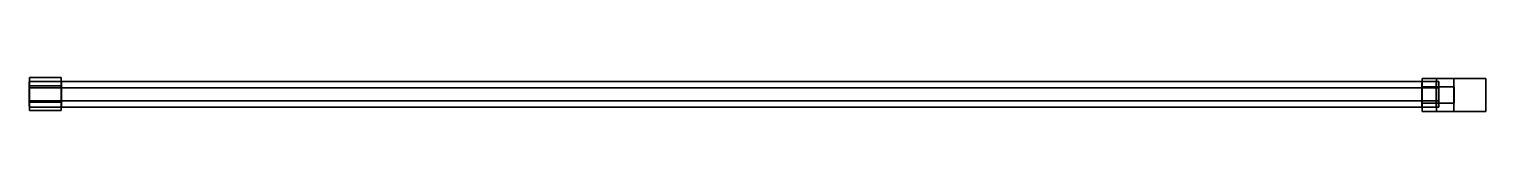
# Model space of a CAD drawing. Extents: x -457 to 0, y 0 to 11.
import ezdxf

# ---------------------------------------------------------------- set-up
doc = ezdxf.new("R2010")
doc.units = 0
doc.layers.get('0').update_dxf_attribs({"linetype": 'CONTINUOUS'})

# ---------------------------------------------------------------- blocks, each defined once
blk = doc.blocks.new('P1')
for p, q in [((2062, 2041.88, -160.61), (2062, 2041.88, -151.68)), ((2062, 2041.88, -151.68), (2062, 2031.57, -151.68)), ((2062, 2031.57, -160.61), (2062, 2041.88, -160.61)), ((2062, 2041.88, -151.68), (2072, 2041.88, -151.68)), ((2062, 2041.88, -160.61), (2072, 2041.88, -160.61)), ((2072, 2041.88, -160.61), (2072, 2041.88, -151.68)), ((2072, 2041.88, -151.68), (2072, 2031.57, -151.68)), ((2072, 2031.57, -160.61), (2072, 2041.88, -160.61)), ((2062, 2031.57, -160.61), (2062, 2031.57, -151.68)), ((2062, 2031.57, -160.61), (2072, 2031.57, -160.61)), ((2062, 2031.57, -151.68), (2072, 2031.57, -151.68)), ((2072, 2031.57, -151.68), (2072, 2031.57, -160.61))]:
    blk.add_line(p, q)
blk = doc.blocks.new('PP')
at = {"extrusion": (0.015263, 0, -0.999884)}
for p, q in [((2061.93, 2039.3, -151.68), (2051.93, 2039.3, -151.68)), ((2052, 2041.88, -156.14), (2062, 2041.88, -156.14)), ((2062.07, 2039.3, -160.61), (2052.07, 2039.3, -160.61))]:
    blk.add_line(p, q, dxfattribs=at)
for p, q in [((2051.93, 2039.3, -151.68), (2061.93, 2039.3, -151.68)), ((2061.93, 2039.3, -151.68), (2051.93, 2039.3, -151.68)), ((2052, 2041.88, -156.14), (2062, 2041.88, -156.14)), ((2062, 2041.88, -156.14), (2052, 2041.88, -156.14)), ((2052, 2041.88, -156.14), (2052.07, 2039.3, -160.61)), ((2052.07, 2039.3, -160.61), (2062.07, 2039.3, -160.61)), ((2062.07, 2039.3, -160.61), (2062, 2041.88, -156.14)), ((2051.93, 2034.15, -151.68), (2061.93, 2034.15, -151.68)), ((2051.93, 2034.15, -151.68), (2061.93, 2034.15, -151.68)), ((2052.07, 2034.15, -160.61), (2062.07, 2034.15, -160.61)), ((2062.07, 2034.15, -160.61), (2052.07, 2034.15, -160.61)), ((2052, 2031.57, -156.14), (2062, 2031.57, -156.14)), ((2052, 2031.57, -156.14), (2062, 2031.57, -156.14))]:
    blk.add_line(p, q)
for points in [[(2061.93, 2039.3, -151.68), (2051.93, 2039.3, -151.68), (2052, 2041.88, -156.14), (2062, 2041.88, -156.14)], [(2061.93, 2039.3, -151.68), (2061.93, 2034.15, -151.68), (2051.93, 2034.15, -151.68), (2051.93, 2039.3, -151.68)], [(2052.07, 2034.15, -160.61), (2052.07, 2039.3, -160.61), (2062.07, 2039.3, -160.61), (2062.07, 2034.15, -160.61)], [(2052, 2031.57, -156.14), (2051.93, 2034.15, -151.68), (2061.93, 2034.15, -151.68), (2062, 2031.57, -156.14)], [(2052.07, 2034.15, -160.61), (2052, 2031.57, -156.14), (2062, 2031.57, -156.14), (2062.07, 2034.15, -160.61)]]:
    blk.add_3dface(points)

msp = doc.modelspace()

# ---------------------------------------------------------------- linework, layer by layer
for p, q in [((-456.74, 9.38, 3.11), (-456.75, 7.38, 6.58)), ((-14.74, 9.38, 4.37), (-456.74, 9.38, 3.11)), ((-456.72, 7.38, -0.35), (-456.74, 9.38, 3.11)), ((-446.85, 8.07, 7.78), (-446.78, 10.65, 3.32)), ((-446.85, 8.07, 7.78), (-446.78, 10.65, 3.32)), ((-446.85, 8.07, 7.78), (-446.78, 10.65, 3.32)), ((-446.78, 10.65, 3.32), (-446.71, 8.07, -1.15)), ((-446.78, 10.65, 3.32), (-446.71, 8.07, -1.15)), ((-446.78, 10.65, 3.32), (-446.71, 8.07, -1.15)), ((-20, 10.31, 4.46), (-10, 10.31, 4.46)), ((-10, 10.31, 4.46), (-20, 10.31, 4.46)), ((-20, 10.31, 4.46), (-19.93, 7.73, 0)), ((-15.59, 7.73, 8.93), (-15.52, 10.31, 4.46)), ((-9.93, 7.73, 0), (-10, 10.31, 4.46)), ((-456.75, 7.38, 6.58), (-456.75, 3.38, 6.58)), ((-14.72, 7.38, 0.91), (-456.72, 7.38, -0.35)), ((-14.72, 7.38, 0.91), (-456.72, 7.38, -0.35)), ((-456.72, 7.38, -0.35), (-456.72, 3.38, -0.35)), ((-446.71, 2.92, -1.15), (-446.85, 8.07, 7.78)), ((-446.71, 2.92, -1.15), (-446.85, 8.07, 7.78)), ((-446.71, 2.92, -1.15), (-446.85, 8.07, 7.78)), ((-446.71, 8.07, -1.15), (-446.71, 2.92, -1.15)), ((-446.71, 8.07, -1.15), (-446.71, 2.92, -1.15)), ((-446.71, 8.07, -1.15), (-446.71, 2.92, -1.15)), ((-20.07, 7.73, 8.93), (-10.07, 7.73, 8.93)), ((-10.07, 7.73, 8.93), (-20.07, 7.73, 8.93)), ((-19.93, 7.73, 0), (-9.93, 7.73, 0)), ((-15.59, 2.58, 8.93), (-15.59, 7.73, 8.93)), ((-14.75, 3.38, 7.84), (-456.75, 3.38, 6.58)), ((-456.74, 1.38, 3.11), (-456.75, 3.38, 6.58)), ((-456.72, 3.38, -0.35), (-456.74, 1.38, 3.11)), ((-14.74, 1.38, 4.37), (-456.74, 1.38, 3.11)), ((-14.72, 3.38, 0.91), (-456.72, 3.38, -0.35)), ((-20.07, 2.58, 8.93), (-10.07, 2.58, 8.93)), ((-20.07, 2.58, 8.93), (-10.07, 2.58, 8.93)), ((-19.93, 2.58, 0), (-9.93, 2.58, 0)), ((-9.93, 2.58, 0), (-19.93, 2.58, 0)), ((-15.52, 0, 4.46), (-15.59, 2.58, 8.93)), ((-15.45, 2.58, 0), (-15.52, 0, 4.46)), ((-20, 0, 4.46), (-10, 0, 4.46)), ((-20, 0, 4.46), (-10, 0, 4.46))]:
    msp.add_line(p, q)
at = {"extrusion": (-0.004374, 0, 0.99999)}
for p, q in [((-14.74, 9.38, 4.37), (-107.59, 9.38, 4.11)), ((-14.74, 9.38, 4.37), (-14.75, 7.38, 7.84)), ((-14.72, 7.38, 0.91), (-14.74, 9.38, 4.37)), ((-14.75, 7.38, 7.84), (-456.75, 7.38, 6.58)), ((-14.72, 7.38, 0.91), (-107.57, 7.38, 0.64)), ((-14.75, 7.38, 7.84), (-14.75, 3.38, 7.84)), ((-14.72, 3.38, 0.91), (-14.72, 7.38, 0.91)), ((-14.75, 3.38, 7.84), (-107.6, 3.38, 7.57)), ((-14.74, 1.38, 4.37), (-107.59, 1.38, 4.11)), ((-14.72, 3.38, 0.91), (-107.57, 3.38, 0.64)), ((-14.75, 3.38, 7.84), (-14.74, 1.38, 4.37)), ((-14.74, 1.38, 4.37), (-14.72, 3.38, 0.91))]:
    msp.add_line(p, q, dxfattribs=at)
at = {"extrusion": (0.015263, 0, -0.999884)}
for p, q in [((-20, 10.31, 4.46), (-10, 10.31, 4.46)), ((-15.52, 10.31, 4.46), (-15.45, 7.73, 0)), ((-10.07, 7.73, 8.93), (-20.07, 7.73, 8.93)), ((-9.93, 7.73, 0), (-19.93, 7.73, 0)), ((-15.59, 7.73, 8.93), (-15.59, 2.58, 8.93)), ((-15.45, 7.73, 0), (-15.45, 2.58, 0)), ((-15.52, 0, 4.46), (-15.59, 2.58, 8.93)), ((-15.45, 2.58, 0), (-15.52, 0, 4.46))]:
    msp.add_line(p, q, dxfattribs=at)
at = {"extrusion": (-0.200639, 0, -0.979665)}
msp.add_line((-15.52, 10.31, 4.46), (-15.59, 7.73, 8.93), dxfattribs=at)
for points in [[(-456.71, 8.07, -1.15), (-456.78, 10.65, 3.32), (-456.85, 8.07, 7.78), (-456.85, 2.92, 7.78)], [(-446.71, 8.07, -1.15), (-446.78, 10.65, 3.32), (-456.78, 10.65, 3.32), (-456.71, 8.07, -1.15)], [(-14.74, 9.38, 4.37), (-14.75, 7.38, 7.84), (-456.75, 7.38, 6.58), (-456.74, 9.38, 3.11)], [(-14.72, 7.38, 0.91), (-14.74, 9.38, 4.37), (-456.74, 9.38, 3.11), (-456.72, 7.38, -0.35)], [(-446.71, 8.07, -1.15), (-446.71, 2.92, -1.15), (-446.85, 8.07, 7.78), (-446.78, 10.65, 3.32)], [(-10.07, 7.73, 8.93), (-20.07, 7.73, 8.93), (-20, 10.31, 4.46), (-10, 10.31, 4.46)], [(-19.93, 7.73, 0), (-20, 10.31, 4.46), (-20.07, 7.73, 8.93), (-20.07, 2.58, 8.93)], [(-9.93, 7.73, 0), (-10, 10.31, 4.46), (-20, 10.31, 4.46), (-19.93, 7.73, 0)], [(-10, 10.31), (-10, 10.31, 8.93), (-10, 0, 8.93), (-10, 0)], [(0, 0), (-10, 0), (-10, 10.31), (0, 10.31)], [(0, 0, 8.93), (-10, 0, 8.93), (-10, 10.31, 8.93), (0, 10.31, 8.93)], [(0, 10.31), (0, 10.31, 8.93), (-10, 10.31, 8.93), (-10, 10.31)], [(0, 0), (0, 0, 8.93), (0, 10.31, 8.93), (0, 10.31)], [(-456.85, 8.07, 7.78), (-456.85, 2.92, 7.78), (-456.78, 0.34, 3.32), (-456.71, 2.92, -1.15)], [(-456.78, 0.34, 3.32), (-456.71, 2.92, -1.15), (-456.71, 8.07, -1.15), (-456.78, 5.49, 3.32)], [(-456.75, 3.38, 6.58), (-456.75, 7.38, 6.58), (-14.75, 7.38, 7.84), (-14.75, 3.38, 7.84)], [(-456.72, 3.38, -0.35), (-14.72, 3.38, 0.91), (-14.72, 7.38, 0.91), (-456.72, 7.38, -0.35)], [(-446.71, 2.92, -1.15), (-446.78, 0.34, 3.32), (-446.85, 2.92, 7.78), (-446.85, 8.07, 7.78)], [(-10.07, 7.73, 8.93), (-10.07, 2.58, 8.93), (-20.07, 2.58, 8.93), (-20.07, 7.73, 8.93)], [(-20.07, 7.73, 8.93), (-20.07, 2.58, 8.93), (-20, 0, 4.46), (-19.93, 2.58, 0)], [(-19.93, 7.73, 0), (-20, 5.15, 4.46), (-19.93, 2.58, 0), (-19.93, 7.65, 0)], [(-19.93, 2.58, 0), (-19.93, 7.73, 0), (-9.93, 7.73, 0), (-9.93, 2.58, 0)], [(-456.74, 1.38, 3.11), (-456.75, 3.38, 6.58), (-14.75, 3.38, 7.84), (-14.74, 1.38, 4.37)], [(-456.72, 3.38, -0.35), (-456.74, 1.38, 3.11), (-14.74, 1.38, 4.37), (-14.72, 3.38, 0.91)], [(-20, 0, 4.46), (-20.07, 2.58, 8.93), (-10.07, 2.58, 8.93), (-10, 0, 4.46)], [(-19.93, 2.58, 0), (-20, 0, 4.46), (-10, 0, 4.46), (-9.93, 2.58, 0)], [(-10, 0), (-10, 0, 8.93), (0, 0, 8.93), (0, 0)]]:
    msp.add_3dface(points)

# ---------------------------------------------------------------- block references
for name, p in [('PP', (-2508.78, -2031.23, 159.46)), ('P1', (-2072, -2031.57, 160.61))]:
    msp.add_blockref(name, p)

doc.saveas('drawing.dxf')
